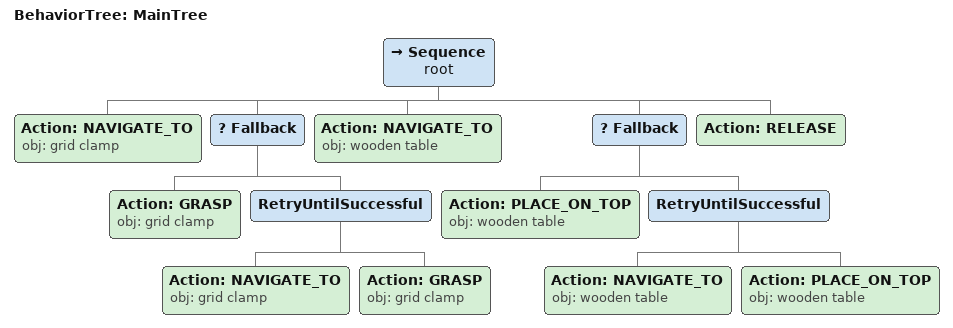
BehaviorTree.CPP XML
<root main_tree_to_execute="MainTree">
  <BehaviorTree ID="MainTree">
    <Sequence name="root">
      <!-- Check: Navigate to grid clamp first (Robotic Common Sense: Proximity) -->
      <Action ID="NAVIGATE_TO" obj="grid clamp"/>
      <!-- Risk: Possible collision with black objects during grasp, using Fallback for robust grasp -->
      <Fallback>
        <!-- Primary attempt: Grasp grid clamp -->
        <Action ID="GRASP" obj="grid clamp"/>
        <!-- Risk: If grasp fails due to obstacle, retry after adjusting placement area -->
        <RetryUntilSuccessful>
          <!-- Risk: Semantic State recovery hint: adjust placement area -->
          <Action ID="NAVIGATE_TO" obj="grid clamp"/>
          <Action ID="GRASP" obj="grid clamp"/>
        </RetryUntilSuccessful>
      </Fallback>
      <!-- Check: Navigate to wooden table before placement (Robotic Common Sense: Proximity) -->
      <Action ID="NAVIGATE_TO" obj="wooden table"/>
      <!-- Risk: Unstable placement or obstacle, using Fallback for robust placement -->
      <Fallback>
        <!-- Primary attempt: Place grid clamp on top of wooden table -->
        <Action ID="PLACE_ON_TOP" obj="wooden table"/>
        <!-- Risk: If placement fails (unstable or obstacle), retry after clearing/adjusting area -->
        <RetryUntilSuccessful>
          <!-- Risk: Semantic State recovery hint: clear obstacles if needed -->
          <Action ID="NAVIGATE_TO" obj="wooden table"/>
          <Action ID="PLACE_ON_TOP" obj="wooden table"/>
        </RetryUntilSuccessful>
      </Fallback>
      <!-- Check: Release after placement for stable termination (Robotic Common Sense: Termination) -->
      <Action ID="RELEASE"/>
    </Sequence>
  </BehaviorTree>
</root>
